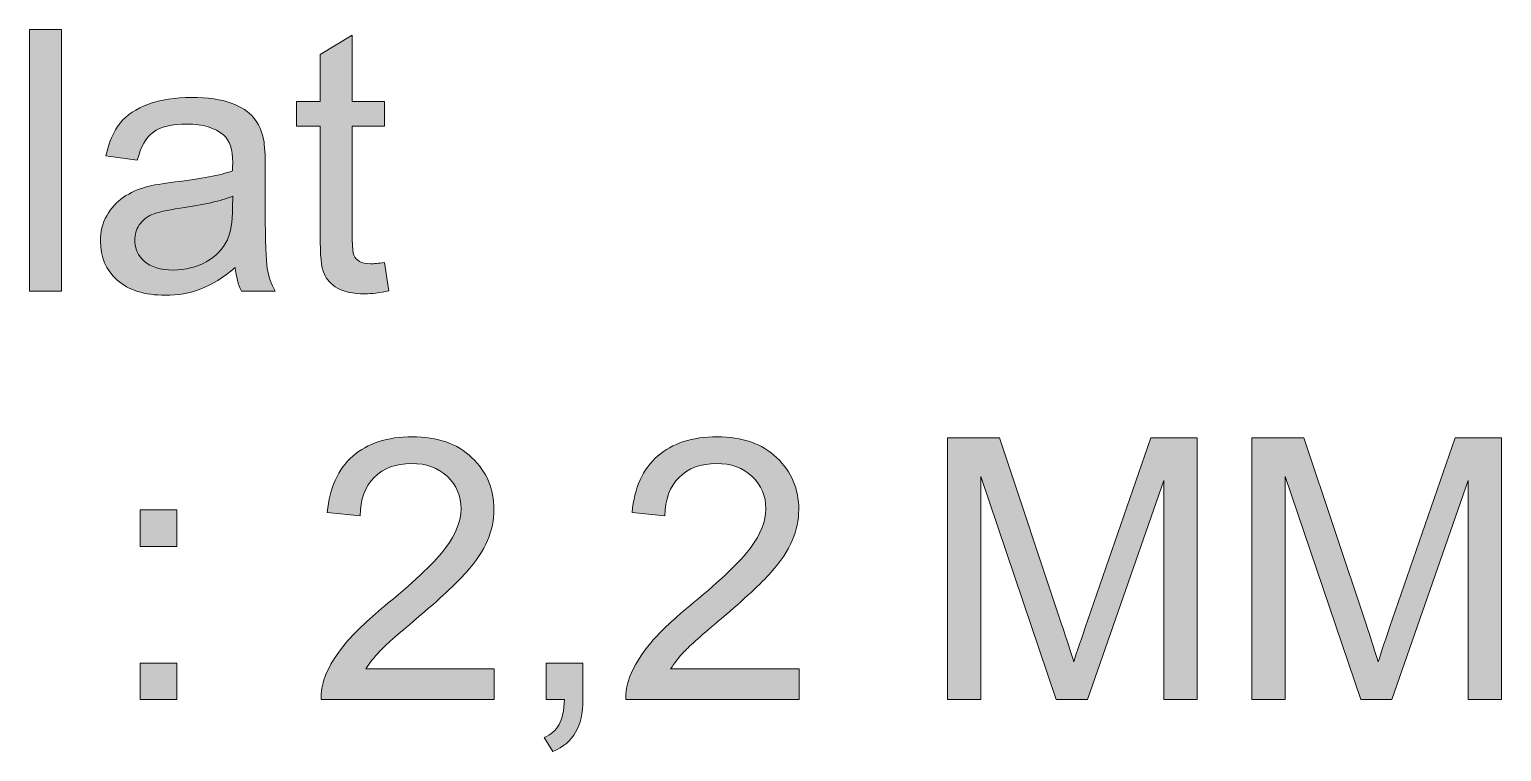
# Model space of a CAD drawing. Header units: centimetres. Extents: x -56 to 56, y -79 to 79.
# Drawn here: x 45.85 to 56.09, y 7 to 12.02 of the extents above; entities that cross this region are included whole.
import ezdxf

# ---------------------------------------------------------------- set-up
doc = ezdxf.new("R2010")
doc.units = ezdxf.units.CM
doc.header["$MEASUREMENT"] = 0
doc.layers.add('Layer 1', color=7, linetype='Continuous')

msp = doc.modelspace()

# ---------------------------------------------------------------- hatches: boundary and pattern name
at = {"layer": 'Layer 1'}
h = msp.add_hatch(color=250, dxfattribs=at)
edge = h.paths.add_edge_path(flags=0)
edge.add_spline(control_points=[(45.85443, 10.20026), (45.85443, 10.20026), (45.85443, 12.0189), (45.85443, 12.0189), (45.85443, 12.0189), (46.07795, 12.0189), (46.07795, 12.0189), (46.07795, 12.0189), (46.07795, 10.20026), (46.07795, 10.20026), (46.07795, 10.20026), (45.85443, 10.20026), (45.85443, 10.20026)], knot_values=[0, 0, 0, 0, 0.25, 0.25, 0.25, 0.5, 0.5, 0.5, 0.75, 0.75, 0.75, 1, 1, 1, 1], degree=3, periodic=1)
h = msp.add_hatch(color=250, dxfattribs=at)
edge = h.paths.add_edge_path(flags=0)
edge.add_spline(control_points=[(48.32161, 10.39965), (48.32161, 10.39965), (48.35209, 10.20238), (48.35209, 10.20238), (48.28944, 10.18925), (48.23313, 10.18248), (48.18403, 10.18248), (48.10317, 10.18248), (48.04052, 10.19518), (47.99564, 10.221), (47.95119, 10.24683), (47.91987, 10.28027), (47.90166, 10.32218), (47.88346, 10.36409), (47.87457, 10.45214), (47.87457, 10.58634), (47.87457, 10.58634), (47.87457, 11.3458), (47.87457, 11.3458), (47.87457, 11.3458), (47.70947, 11.3458), (47.70947, 11.3458), (47.70947, 11.3458), (47.70947, 11.51852), (47.70947, 11.51852), (47.70947, 11.51852), (47.87457, 11.51852), (47.87457, 11.51852), (47.87457, 11.51852), (47.87457, 11.84449), (47.87457, 11.84449), (47.87457, 11.84449), (48.09809, 11.97868), (48.09809, 11.97868), (48.09809, 11.97868), (48.09809, 11.51852), (48.09809, 11.51852), (48.09809, 11.51852), (48.32161, 11.51852), (48.32161, 11.51852), (48.32161, 11.51852), (48.32161, 11.3458), (48.32161, 11.3458), (48.32161, 11.3458), (48.09809, 11.3458), (48.09809, 11.3458), (48.09809, 11.3458), (48.09809, 10.57364), (48.09809, 10.57364), (48.09809, 10.50972), (48.1019, 10.46865), (48.10994, 10.45045), (48.11756, 10.43225), (48.13026, 10.41785), (48.14804, 10.40685), (48.16582, 10.39626), (48.19122, 10.39076), (48.22424, 10.39076), (48.2488, 10.39076), (48.28139, 10.39372), (48.32161, 10.39965)], knot_values=[0, 0, 0, 0, 0.05, 0.05, 0.05, 0.1, 0.1, 0.1, 0.15, 0.15, 0.15, 0.2, 0.2, 0.2, 0.25, 0.25, 0.25, 0.3, 0.3, 0.3, 0.35, 0.35, 0.35, 0.4, 0.4, 0.4, 0.45, 0.45, 0.45, 0.5, 0.5, 0.5, 0.55, 0.55, 0.55, 0.6, 0.6, 0.6, 0.65, 0.65, 0.65, 0.7, 0.7, 0.7, 0.75, 0.75, 0.75, 0.8, 0.8, 0.8, 0.85, 0.85, 0.85, 0.9, 0.9, 0.9, 0.95, 0.95, 0.95, 1, 1, 1, 1], degree=3, periodic=1)
h = msp.add_hatch(color=250, dxfattribs=at)
edge = h.paths.add_edge_path(flags=0)
edge.add_spline(control_points=[(47.28487, 10.36536), (47.2019, 10.29466), (47.12189, 10.24513), (47.04526, 10.21592), (46.96864, 10.18671), (46.88651, 10.17232), (46.79846, 10.17232), (46.65368, 10.17232), (46.54234, 10.20746), (46.46445, 10.27815), (46.38656, 10.34843), (46.34761, 10.4386), (46.34761, 10.54824), (46.34761, 10.61259), (46.36243, 10.67143), (46.39164, 10.72477), (46.42127, 10.77811), (46.45979, 10.82044), (46.50721, 10.85262), (46.55504, 10.88479), (46.60838, 10.90934), (46.66807, 10.92585), (46.7121, 10.93728), (46.77856, 10.94829), (46.86704, 10.9593), (47.04738, 10.98046), (47.18073, 11.00629), (47.26582, 11.03592), (47.26667, 11.0664), (47.26709, 11.08587), (47.26709, 11.09392), (47.26709, 11.18451), (47.24592, 11.24843), (47.20359, 11.28569), (47.14644, 11.33606), (47.06135, 11.36104), (46.94874, 11.36104), (46.84333, 11.36104), (46.76544, 11.34241), (46.71549, 11.30558), (46.66511, 11.26875), (46.62828, 11.20356), (46.60415, 11.10958), (46.60415, 11.10958), (46.38571, 11.14006), (46.38571, 11.14006), (46.40561, 11.23362), (46.4382, 11.30939), (46.48392, 11.36697), (46.52964, 11.42454), (46.59568, 11.46857), (46.68204, 11.49989), (46.76798, 11.5308), (46.86831, 11.54646), (46.98176, 11.54646), (47.09437, 11.54646), (47.18623, 11.53334), (47.25693, 11.50667), (47.3272, 11.48), (47.37927, 11.44698), (47.41229, 11.40676), (47.44531, 11.36654), (47.4686, 11.31574), (47.48214, 11.25436), (47.48934, 11.21626), (47.49315, 11.14768), (47.49315, 11.04904), (47.49315, 11.04904), (47.49315, 10.75271), (47.49315, 10.75271), (47.49315, 10.5457), (47.49781, 10.41489), (47.50712, 10.35943), (47.51601, 10.30398), (47.53464, 10.25106), (47.56173, 10.20026), (47.56173, 10.20026), (47.32805, 10.20026), (47.32805, 10.20026), (47.30561, 10.24725), (47.29122, 10.30228), (47.28487, 10.36536)], knot_values=[0, 0, 0, 0, 0.03703704, 0.03703704, 0.03703704, 0.07407407, 0.07407407, 0.07407407, 0.11111111, 0.11111111, 0.11111111, 0.14814815, 0.14814815, 0.14814815, 0.18518519, 0.18518519, 0.18518519, 0.22222222, 0.22222222, 0.22222222, 0.25925926, 0.25925926, 0.25925926, 0.2962963, 0.2962963, 0.2962963, 0.33333333, 0.33333333, 0.33333333, 0.37037037, 0.37037037, 0.37037037, 0.40740741, 0.40740741, 0.40740741, 0.44444444, 0.44444444, 0.44444444, 0.48148148, 0.48148148, 0.48148148, 0.51851852, 0.51851852, 0.51851852, 0.55555556, 0.55555556, 0.55555556, 0.59259259, 0.59259259, 0.59259259, 0.62962963, 0.62962963, 0.62962963, 0.66666667, 0.66666667, 0.66666667, 0.7037037, 0.7037037, 0.7037037, 0.74074074, 0.74074074, 0.74074074, 0.77777778, 0.77777778, 0.77777778, 0.81481481, 0.81481481, 0.81481481, 0.85185185, 0.85185185, 0.85185185, 0.88888889, 0.88888889, 0.88888889, 0.92592593, 0.92592593, 0.92592593, 0.96296296, 0.96296296, 0.96296296, 1, 1, 1, 1], degree=3, periodic=1)
h = msp.add_hatch(color=250, dxfattribs=at)
edge = h.paths.add_edge_path(flags=0)
edge.add_spline(control_points=[(47.26709, 10.86066), (47.18581, 10.82764), (47.06389, 10.7997), (46.90133, 10.77684), (46.80904, 10.76372), (46.74385, 10.7489), (46.70575, 10.73239), (46.66765, 10.71588), (46.63844, 10.69175), (46.6177, 10.66042), (46.59695, 10.62867), (46.58637, 10.59354), (46.58637, 10.55459), (46.58637, 10.49575), (46.60881, 10.44622), (46.6541, 10.40685), (46.6994, 10.36748), (46.76544, 10.34758), (46.85222, 10.34758), (46.93816, 10.34758), (47.01478, 10.36621), (47.08209, 10.40388), (47.14898, 10.44114), (47.19851, 10.49236), (47.22984, 10.55713), (47.25397, 10.60751), (47.26582, 10.68159), (47.26582, 10.77938), (47.26582, 10.77938), (47.26709, 10.86066), (47.26709, 10.86066)], knot_values=[0, 0, 0, 0, 0.1, 0.1, 0.1, 0.2, 0.2, 0.2, 0.3, 0.3, 0.3, 0.4, 0.4, 0.4, 0.5, 0.5, 0.5, 0.6, 0.6, 0.6, 0.7, 0.7, 0.7, 0.8, 0.8, 0.8, 0.9, 0.9, 0.9, 1, 1, 1, 1], degree=3, periodic=1)
h = msp.add_hatch(color=250, dxfattribs=at)
edge = h.paths.add_edge_path(flags=0)
edge.add_spline(control_points=[(49.08531, 7.57601), (49.08531, 7.57601), (49.08531, 7.36265), (49.08531, 7.36265), (49.08531, 7.36265), (47.88135, 7.36265), (47.88135, 7.36265), (47.87966, 7.41641), (47.88855, 7.46806), (47.9076, 7.51801), (47.9385, 7.59972), (47.98803, 7.68057), (48.05619, 7.75974), (48.12434, 7.8389), (48.22171, 7.93034), (48.34829, 8.03406), (48.54514, 8.19619), (48.67891, 8.32446), (48.74876, 8.41929), (48.81903, 8.51412), (48.85417, 8.60386), (48.85417, 8.68853), (48.85417, 8.77701), (48.82242, 8.85151), (48.75892, 8.91247), (48.69542, 8.97301), (48.61245, 9.00349), (48.51042, 9.00349), (48.40247, 9.00349), (48.31611, 8.97132), (48.25134, 8.90697), (48.18657, 8.84305), (48.15398, 8.75415), (48.15313, 8.64027), (48.15313, 8.64027), (47.92453, 8.66313), (47.92453, 8.66313), (47.94019, 8.83416), (47.99946, 8.96454), (48.10191, 9.05429), (48.20478, 9.14404), (48.34236, 9.18891), (48.5155, 9.18891), (48.68992, 9.18891), (48.82835, 9.14065), (48.92995, 9.04371), (49.03197, 8.94676), (49.08277, 8.82654), (49.08277, 8.68345), (49.08277, 8.61064), (49.06795, 8.53909), (49.0379, 8.46882), (49.00826, 8.39812), (48.95873, 8.32404), (48.88973, 8.24615), (48.8203, 8.16868), (48.70558, 8.06157), (48.54556, 7.92611), (48.41136, 7.8135), (48.325, 7.7373), (48.2869, 7.69708), (48.2488, 7.65687), (48.21748, 7.61665), (48.1925, 7.57601), (48.1925, 7.57601), (49.08531, 7.57601), (49.08531, 7.57601)], knot_values=[0, 0, 0, 0, 0.04545455, 0.04545455, 0.04545455, 0.09090909, 0.09090909, 0.09090909, 0.13636364, 0.13636364, 0.13636364, 0.18181818, 0.18181818, 0.18181818, 0.22727273, 0.22727273, 0.22727273, 0.27272727, 0.27272727, 0.27272727, 0.31818182, 0.31818182, 0.31818182, 0.36363636, 0.36363636, 0.36363636, 0.40909091, 0.40909091, 0.40909091, 0.45454545, 0.45454545, 0.45454545, 0.5, 0.5, 0.5, 0.54545455, 0.54545455, 0.54545455, 0.59090909, 0.59090909, 0.59090909, 0.63636364, 0.63636364, 0.63636364, 0.68181818, 0.68181818, 0.68181818, 0.72727273, 0.72727273, 0.72727273, 0.77272727, 0.77272727, 0.77272727, 0.81818182, 0.81818182, 0.81818182, 0.86363636, 0.86363636, 0.86363636, 0.90909091, 0.90909091, 0.90909091, 0.95454545, 0.95454545, 0.95454545, 1, 1, 1, 1], degree=3, periodic=1)
h = msp.add_hatch(color=250, dxfattribs=at)
edge = h.paths.add_edge_path(flags=0)
edge.add_spline(control_points=[(51.20367, 7.57601), (51.20367, 7.57601), (51.20367, 7.36265), (51.20367, 7.36265), (51.20367, 7.36265), (49.99971, 7.36265), (49.99971, 7.36265), (49.99801, 7.41641), (50.00691, 7.46806), (50.02595, 7.51801), (50.05686, 7.59972), (50.10639, 7.68057), (50.17454, 7.75974), (50.2427, 7.8389), (50.34006, 7.93034), (50.46665, 8.03406), (50.6635, 8.19619), (50.79726, 8.32446), (50.86712, 8.41929), (50.93739, 8.51412), (50.97253, 8.60386), (50.97253, 8.68853), (50.97253, 8.77701), (50.94078, 8.85151), (50.87728, 8.91247), (50.81378, 8.97301), (50.73081, 9.00349), (50.62878, 9.00349), (50.52083, 9.00349), (50.43447, 8.97132), (50.3697, 8.90697), (50.30493, 8.84305), (50.27234, 8.75415), (50.27149, 8.64027), (50.27149, 8.64027), (50.04289, 8.66313), (50.04289, 8.66313), (50.05854, 8.83416), (50.11782, 8.96454), (50.22027, 9.05429), (50.32314, 9.14404), (50.46072, 9.18891), (50.63386, 9.18891), (50.80827, 9.18891), (50.9467, 9.14065), (51.04831, 9.04371), (51.15032, 8.94676), (51.20113, 8.82654), (51.20113, 8.68345), (51.20113, 8.61064), (51.18631, 8.53909), (51.15626, 8.46882), (51.12662, 8.39812), (51.07709, 8.32404), (51.00808, 8.24615), (50.93866, 8.16868), (50.82394, 8.06157), (50.66392, 7.92611), (50.52971, 7.8135), (50.44336, 7.7373), (50.40526, 7.69708), (50.36716, 7.65687), (50.33584, 7.61665), (50.31086, 7.57601), (50.31086, 7.57601), (51.20367, 7.57601), (51.20367, 7.57601)], knot_values=[0, 0, 0, 0, 0.04545455, 0.04545455, 0.04545455, 0.09090909, 0.09090909, 0.09090909, 0.13636364, 0.13636364, 0.13636364, 0.18181818, 0.18181818, 0.18181818, 0.22727273, 0.22727273, 0.22727273, 0.27272727, 0.27272727, 0.27272727, 0.31818182, 0.31818182, 0.31818182, 0.36363636, 0.36363636, 0.36363636, 0.40909091, 0.40909091, 0.40909091, 0.45454545, 0.45454545, 0.45454545, 0.5, 0.5, 0.5, 0.54545455, 0.54545455, 0.54545455, 0.59090909, 0.59090909, 0.59090909, 0.63636364, 0.63636364, 0.63636364, 0.68181818, 0.68181818, 0.68181818, 0.72727273, 0.72727273, 0.72727273, 0.77272727, 0.77272727, 0.77272727, 0.81818182, 0.81818182, 0.81818182, 0.86363636, 0.86363636, 0.86363636, 0.90909091, 0.90909091, 0.90909091, 0.95454545, 0.95454545, 0.95454545, 1, 1, 1, 1], degree=3, periodic=1)
h = msp.add_hatch(color=250, dxfattribs=at)
edge = h.paths.add_edge_path(flags=0)
edge.add_spline(control_points=[(52.23491, 7.36265), (52.23491, 7.36265), (52.23491, 9.18129), (52.23491, 9.18129), (52.23491, 9.18129), (52.59559, 9.18129), (52.59559, 9.18129), (52.59559, 9.18129), (53.0257, 7.89393), (53.0257, 7.89393), (53.06548, 7.77413), (53.09427, 7.68438), (53.11248, 7.62469), (53.13322, 7.69073), (53.16581, 7.7881), (53.20985, 7.91637), (53.20985, 7.91637), (53.64757, 9.18129), (53.64757, 9.18129), (53.64757, 9.18129), (53.96973, 9.18129), (53.96973, 9.18129), (53.96973, 9.18129), (53.96973, 7.36265), (53.96973, 7.36265), (53.96973, 7.36265), (53.73859, 7.36265), (53.73859, 7.36265), (53.73859, 7.36265), (53.73859, 8.88411), (53.73859, 8.88411), (53.73859, 8.88411), (53.20773, 7.36265), (53.20773, 7.36265), (53.20773, 7.36265), (52.99098, 7.36265), (52.99098, 7.36265), (52.99098, 7.36265), (52.46604, 8.91205), (52.46604, 8.91205), (52.46604, 8.91205), (52.46604, 7.36265), (52.46604, 7.36265), (52.46604, 7.36265), (52.23491, 7.36265), (52.23491, 7.36265)], knot_values=[0, 0, 0, 0, 0.06666667, 0.06666667, 0.06666667, 0.13333333, 0.13333333, 0.13333333, 0.2, 0.2, 0.2, 0.26666667, 0.26666667, 0.26666667, 0.33333333, 0.33333333, 0.33333333, 0.4, 0.4, 0.4, 0.46666667, 0.46666667, 0.46666667, 0.53333333, 0.53333333, 0.53333333, 0.6, 0.6, 0.6, 0.66666667, 0.66666667, 0.66666667, 0.73333333, 0.73333333, 0.73333333, 0.8, 0.8, 0.8, 0.86666667, 0.86666667, 0.86666667, 0.93333333, 0.93333333, 0.93333333, 1, 1, 1, 1], degree=3, periodic=1)
h = msp.add_hatch(color=250, dxfattribs=at)
edge = h.paths.add_edge_path(flags=0)
edge.add_spline(control_points=[(54.35073, 7.36265), (54.35073, 7.36265), (54.35073, 9.18129), (54.35073, 9.18129), (54.35073, 9.18129), (54.71141, 9.18129), (54.71141, 9.18129), (54.71141, 9.18129), (55.14152, 7.89393), (55.14152, 7.89393), (55.1813, 7.77413), (55.21009, 7.68438), (55.2283, 7.62469), (55.24904, 7.69073), (55.28163, 7.7881), (55.32567, 7.91637), (55.32567, 7.91637), (55.76339, 9.18129), (55.76339, 9.18129), (55.76339, 9.18129), (56.08554, 9.18129), (56.08554, 9.18129), (56.08554, 9.18129), (56.08554, 7.36265), (56.08554, 7.36265), (56.08554, 7.36265), (55.85441, 7.36265), (55.85441, 7.36265), (55.85441, 7.36265), (55.85441, 8.88411), (55.85441, 8.88411), (55.85441, 8.88411), (55.32354, 7.36265), (55.32354, 7.36265), (55.32354, 7.36265), (55.1068, 7.36265), (55.1068, 7.36265), (55.1068, 7.36265), (54.58187, 8.91205), (54.58187, 8.91205), (54.58187, 8.91205), (54.58187, 7.36265), (54.58187, 7.36265), (54.58187, 7.36265), (54.35073, 7.36265), (54.35073, 7.36265)], knot_values=[0, 0, 0, 0, 0.06666667, 0.06666667, 0.06666667, 0.13333333, 0.13333333, 0.13333333, 0.2, 0.2, 0.2, 0.26666667, 0.26666667, 0.26666667, 0.33333333, 0.33333333, 0.33333333, 0.4, 0.4, 0.4, 0.46666667, 0.46666667, 0.46666667, 0.53333333, 0.53333333, 0.53333333, 0.6, 0.6, 0.6, 0.66666667, 0.66666667, 0.66666667, 0.73333333, 0.73333333, 0.73333333, 0.8, 0.8, 0.8, 0.86666667, 0.86666667, 0.86666667, 0.93333333, 0.93333333, 0.93333333, 1, 1, 1, 1], degree=3, periodic=1)
h = msp.add_hatch(color=250, dxfattribs=at)
edge = h.paths.add_edge_path(flags=0)
edge.add_spline(control_points=[(46.62489, 8.42691), (46.62489, 8.42691), (46.62489, 8.68091), (46.62489, 8.68091), (46.62489, 8.68091), (46.87889, 8.68091), (46.87889, 8.68091), (46.87889, 8.68091), (46.87889, 8.42691), (46.87889, 8.42691), (46.87889, 8.42691), (46.62489, 8.42691), (46.62489, 8.42691)], knot_values=[0, 0, 0, 0, 0.25, 0.25, 0.25, 0.5, 0.5, 0.5, 0.75, 0.75, 0.75, 1, 1, 1, 1], degree=3, periodic=1)
h = msp.add_hatch(color=250, dxfattribs=at)
edge = h.paths.add_edge_path(flags=0)
edge.add_spline(control_points=[(46.62489, 7.36265), (46.62489, 7.36265), (46.62489, 7.61665), (46.62489, 7.61665), (46.62489, 7.61665), (46.87889, 7.61665), (46.87889, 7.61665), (46.87889, 7.61665), (46.87889, 7.36265), (46.87889, 7.36265), (46.87889, 7.36265), (46.62489, 7.36265), (46.62489, 7.36265)], knot_values=[0, 0, 0, 0, 0.25, 0.25, 0.25, 0.5, 0.5, 0.5, 0.75, 0.75, 0.75, 1, 1, 1, 1], degree=3, periodic=1)
h = msp.add_hatch(color=250, dxfattribs=at)
edge = h.paths.add_edge_path(flags=0)
edge.add_spline(control_points=[(49.44641, 7.36265), (49.44641, 7.36265), (49.44641, 7.61665), (49.44641, 7.61665), (49.44641, 7.61665), (49.70041, 7.61665), (49.70041, 7.61665), (49.70041, 7.61665), (49.70041, 7.36265), (49.70041, 7.36265), (49.70041, 7.26909), (49.6839, 7.19332), (49.65046, 7.13574), (49.61744, 7.07817), (49.56452, 7.0333), (49.49213, 7.00197), (49.49213, 7.00197), (49.43117, 7.09849), (49.43117, 7.09849), (49.47858, 7.11923), (49.5133, 7.14971), (49.5353, 7.18951), (49.55775, 7.22972), (49.57045, 7.2873), (49.57299, 7.36265), (49.57299, 7.36265), (49.44641, 7.36265), (49.44641, 7.36265)], knot_values=[0, 0, 0, 0, 0.11111111, 0.11111111, 0.11111111, 0.22222222, 0.22222222, 0.22222222, 0.33333333, 0.33333333, 0.33333333, 0.44444444, 0.44444444, 0.44444444, 0.55555556, 0.55555556, 0.55555556, 0.66666667, 0.66666667, 0.66666667, 0.77777778, 0.77777778, 0.77777778, 0.88888889, 0.88888889, 0.88888889, 1, 1, 1, 1], degree=3, periodic=1)

# ---------------------------------------------------------------- linework, layer by layer
at = {"layer": 'Layer 1', "color": 250, "lineweight": 9}
for points, knots in [([(45.85443, 10.20026), (45.85443, 10.20026), (45.85443, 12.0189), (45.85443, 12.0189), (45.85443, 12.0189), (46.07795, 12.0189), (46.07795, 12.0189), (46.07795, 12.0189), (46.07795, 10.20026), (46.07795, 10.20026), (46.07795, 10.20026), (45.85443, 10.20026), (45.85443, 10.20026)], [0, 0, 0, 0, 0.25, 0.25, 0.25, 0.5, 0.5, 0.5, 0.75, 0.75, 0.75, 1, 1, 1, 1]), ([(48.32161, 10.39965), (48.32161, 10.39965), (48.35209, 10.20238), (48.35209, 10.20238), (48.28944, 10.18925), (48.23313, 10.18248), (48.18403, 10.18248), (48.10317, 10.18248), (48.04052, 10.19518), (47.99564, 10.221), (47.95119, 10.24683), (47.91987, 10.28027), (47.90166, 10.32218), (47.88346, 10.36409), (47.87457, 10.45214), (47.87457, 10.58634), (47.87457, 10.58634), (47.87457, 11.3458), (47.87457, 11.3458), (47.87457, 11.3458), (47.70947, 11.3458), (47.70947, 11.3458), (47.70947, 11.3458), (47.70947, 11.51852), (47.70947, 11.51852), (47.70947, 11.51852), (47.87457, 11.51852), (47.87457, 11.51852), (47.87457, 11.51852), (47.87457, 11.84449), (47.87457, 11.84449), (47.87457, 11.84449), (48.09809, 11.97868), (48.09809, 11.97868), (48.09809, 11.97868), (48.09809, 11.51852), (48.09809, 11.51852), (48.09809, 11.51852), (48.32161, 11.51852), (48.32161, 11.51852), (48.32161, 11.51852), (48.32161, 11.3458), (48.32161, 11.3458), (48.32161, 11.3458), (48.09809, 11.3458), (48.09809, 11.3458), (48.09809, 11.3458), (48.09809, 10.57364), (48.09809, 10.57364), (48.09809, 10.50972), (48.1019, 10.46865), (48.10994, 10.45045), (48.11756, 10.43225), (48.13026, 10.41785), (48.14804, 10.40685), (48.16582, 10.39626), (48.19122, 10.39076), (48.22424, 10.39076), (48.2488, 10.39076), (48.28139, 10.39372), (48.32161, 10.39965)], [0, 0, 0, 0, 0.05, 0.05, 0.05, 0.1, 0.1, 0.1, 0.15, 0.15, 0.15, 0.2, 0.2, 0.2, 0.25, 0.25, 0.25, 0.3, 0.3, 0.3, 0.35, 0.35, 0.35, 0.4, 0.4, 0.4, 0.45, 0.45, 0.45, 0.5, 0.5, 0.5, 0.55, 0.55, 0.55, 0.6, 0.6, 0.6, 0.65, 0.65, 0.65, 0.7, 0.7, 0.7, 0.75, 0.75, 0.75, 0.8, 0.8, 0.8, 0.85, 0.85, 0.85, 0.9, 0.9, 0.9, 0.95, 0.95, 0.95, 1, 1, 1, 1]), ([(47.28487, 10.36536), (47.2019, 10.29466), (47.12189, 10.24513), (47.04526, 10.21592), (46.96864, 10.18671), (46.88651, 10.17232), (46.79846, 10.17232), (46.65368, 10.17232), (46.54234, 10.20746), (46.46445, 10.27815), (46.38656, 10.34843), (46.34761, 10.4386), (46.34761, 10.54824), (46.34761, 10.61259), (46.36243, 10.67143), (46.39164, 10.72477), (46.42127, 10.77811), (46.45979, 10.82044), (46.50721, 10.85262), (46.55504, 10.88479), (46.60838, 10.90934), (46.66807, 10.92585), (46.7121, 10.93728), (46.77856, 10.94829), (46.86704, 10.9593), (47.04738, 10.98046), (47.18073, 11.00629), (47.26582, 11.03592), (47.26667, 11.0664), (47.26709, 11.08587), (47.26709, 11.09392), (47.26709, 11.18451), (47.24592, 11.24843), (47.20359, 11.28569), (47.14644, 11.33606), (47.06135, 11.36104), (46.94874, 11.36104), (46.84333, 11.36104), (46.76544, 11.34241), (46.71549, 11.30558), (46.66511, 11.26875), (46.62828, 11.20356), (46.60415, 11.10958), (46.60415, 11.10958), (46.38571, 11.14006), (46.38571, 11.14006), (46.40561, 11.23362), (46.4382, 11.30939), (46.48392, 11.36697), (46.52964, 11.42454), (46.59568, 11.46857), (46.68204, 11.49989), (46.76798, 11.5308), (46.86831, 11.54646), (46.98176, 11.54646), (47.09437, 11.54646), (47.18623, 11.53334), (47.25693, 11.50667), (47.3272, 11.48), (47.37927, 11.44698), (47.41229, 11.40676), (47.44531, 11.36654), (47.4686, 11.31574), (47.48214, 11.25436), (47.48934, 11.21626), (47.49315, 11.14768), (47.49315, 11.04904), (47.49315, 11.04904), (47.49315, 10.75271), (47.49315, 10.75271), (47.49315, 10.5457), (47.49781, 10.41489), (47.50712, 10.35943), (47.51601, 10.30398), (47.53464, 10.25106), (47.56173, 10.20026), (47.56173, 10.20026), (47.32805, 10.20026), (47.32805, 10.20026), (47.30561, 10.24725), (47.29122, 10.30228), (47.28487, 10.36536)], [0, 0, 0, 0, 0.03703704, 0.03703704, 0.03703704, 0.07407407, 0.07407407, 0.07407407, 0.11111111, 0.11111111, 0.11111111, 0.14814815, 0.14814815, 0.14814815, 0.18518519, 0.18518519, 0.18518519, 0.22222222, 0.22222222, 0.22222222, 0.25925926, 0.25925926, 0.25925926, 0.2962963, 0.2962963, 0.2962963, 0.33333333, 0.33333333, 0.33333333, 0.37037037, 0.37037037, 0.37037037, 0.40740741, 0.40740741, 0.40740741, 0.44444444, 0.44444444, 0.44444444, 0.48148148, 0.48148148, 0.48148148, 0.51851852, 0.51851852, 0.51851852, 0.55555556, 0.55555556, 0.55555556, 0.59259259, 0.59259259, 0.59259259, 0.62962963, 0.62962963, 0.62962963, 0.66666667, 0.66666667, 0.66666667, 0.7037037, 0.7037037, 0.7037037, 0.74074074, 0.74074074, 0.74074074, 0.77777778, 0.77777778, 0.77777778, 0.81481481, 0.81481481, 0.81481481, 0.85185185, 0.85185185, 0.85185185, 0.88888889, 0.88888889, 0.88888889, 0.92592593, 0.92592593, 0.92592593, 0.96296296, 0.96296296, 0.96296296, 1, 1, 1, 1]), ([(47.26709, 10.86066), (47.18581, 10.82764), (47.06389, 10.7997), (46.90133, 10.77684), (46.80904, 10.76372), (46.74385, 10.7489), (46.70575, 10.73239), (46.66765, 10.71588), (46.63844, 10.69175), (46.6177, 10.66042), (46.59695, 10.62867), (46.58637, 10.59354), (46.58637, 10.55459), (46.58637, 10.49575), (46.60881, 10.44622), (46.6541, 10.40685), (46.6994, 10.36748), (46.76544, 10.34758), (46.85222, 10.34758), (46.93816, 10.34758), (47.01478, 10.36621), (47.08209, 10.40388), (47.14898, 10.44114), (47.19851, 10.49236), (47.22984, 10.55713), (47.25397, 10.60751), (47.26582, 10.68159), (47.26582, 10.77938), (47.26582, 10.77938), (47.26709, 10.86066), (47.26709, 10.86066)], [0, 0, 0, 0, 0.1, 0.1, 0.1, 0.2, 0.2, 0.2, 0.3, 0.3, 0.3, 0.4, 0.4, 0.4, 0.5, 0.5, 0.5, 0.6, 0.6, 0.6, 0.7, 0.7, 0.7, 0.8, 0.8, 0.8, 0.9, 0.9, 0.9, 1, 1, 1, 1]), ([(49.08531, 7.57601), (49.08531, 7.57601), (49.08531, 7.36265), (49.08531, 7.36265), (49.08531, 7.36265), (47.88135, 7.36265), (47.88135, 7.36265), (47.87966, 7.41641), (47.88855, 7.46806), (47.9076, 7.51801), (47.9385, 7.59972), (47.98803, 7.68057), (48.05619, 7.75974), (48.12434, 7.8389), (48.22171, 7.93034), (48.34829, 8.03406), (48.54514, 8.19619), (48.67891, 8.32446), (48.74876, 8.41929), (48.81903, 8.51412), (48.85417, 8.60386), (48.85417, 8.68853), (48.85417, 8.77701), (48.82242, 8.85151), (48.75892, 8.91247), (48.69542, 8.97301), (48.61245, 9.00349), (48.51042, 9.00349), (48.40247, 9.00349), (48.31611, 8.97132), (48.25134, 8.90697), (48.18657, 8.84305), (48.15398, 8.75415), (48.15313, 8.64027), (48.15313, 8.64027), (47.92453, 8.66313), (47.92453, 8.66313), (47.94019, 8.83416), (47.99946, 8.96454), (48.10191, 9.05429), (48.20478, 9.14404), (48.34236, 9.18891), (48.5155, 9.18891), (48.68992, 9.18891), (48.82835, 9.14065), (48.92995, 9.04371), (49.03197, 8.94676), (49.08277, 8.82654), (49.08277, 8.68345), (49.08277, 8.61064), (49.06795, 8.53909), (49.0379, 8.46882), (49.00826, 8.39812), (48.95873, 8.32404), (48.88973, 8.24615), (48.8203, 8.16868), (48.70558, 8.06157), (48.54556, 7.92611), (48.41136, 7.8135), (48.325, 7.7373), (48.2869, 7.69708), (48.2488, 7.65687), (48.21748, 7.61665), (48.1925, 7.57601), (48.1925, 7.57601), (49.08531, 7.57601), (49.08531, 7.57601)], [0, 0, 0, 0, 0.04545455, 0.04545455, 0.04545455, 0.09090909, 0.09090909, 0.09090909, 0.13636364, 0.13636364, 0.13636364, 0.18181818, 0.18181818, 0.18181818, 0.22727273, 0.22727273, 0.22727273, 0.27272727, 0.27272727, 0.27272727, 0.31818182, 0.31818182, 0.31818182, 0.36363636, 0.36363636, 0.36363636, 0.40909091, 0.40909091, 0.40909091, 0.45454545, 0.45454545, 0.45454545, 0.5, 0.5, 0.5, 0.54545455, 0.54545455, 0.54545455, 0.59090909, 0.59090909, 0.59090909, 0.63636364, 0.63636364, 0.63636364, 0.68181818, 0.68181818, 0.68181818, 0.72727273, 0.72727273, 0.72727273, 0.77272727, 0.77272727, 0.77272727, 0.81818182, 0.81818182, 0.81818182, 0.86363636, 0.86363636, 0.86363636, 0.90909091, 0.90909091, 0.90909091, 0.95454545, 0.95454545, 0.95454545, 1, 1, 1, 1]), ([(51.20367, 7.57601), (51.20367, 7.57601), (51.20367, 7.36265), (51.20367, 7.36265), (51.20367, 7.36265), (49.99971, 7.36265), (49.99971, 7.36265), (49.99801, 7.41641), (50.00691, 7.46806), (50.02595, 7.51801), (50.05686, 7.59972), (50.10639, 7.68057), (50.17454, 7.75974), (50.2427, 7.8389), (50.34006, 7.93034), (50.46665, 8.03406), (50.6635, 8.19619), (50.79726, 8.32446), (50.86712, 8.41929), (50.93739, 8.51412), (50.97253, 8.60386), (50.97253, 8.68853), (50.97253, 8.77701), (50.94078, 8.85151), (50.87728, 8.91247), (50.81378, 8.97301), (50.73081, 9.00349), (50.62878, 9.00349), (50.52083, 9.00349), (50.43447, 8.97132), (50.3697, 8.90697), (50.30493, 8.84305), (50.27234, 8.75415), (50.27149, 8.64027), (50.27149, 8.64027), (50.04289, 8.66313), (50.04289, 8.66313), (50.05854, 8.83416), (50.11782, 8.96454), (50.22027, 9.05429), (50.32314, 9.14404), (50.46072, 9.18891), (50.63386, 9.18891), (50.80827, 9.18891), (50.9467, 9.14065), (51.04831, 9.04371), (51.15032, 8.94676), (51.20113, 8.82654), (51.20113, 8.68345), (51.20113, 8.61064), (51.18631, 8.53909), (51.15626, 8.46882), (51.12662, 8.39812), (51.07709, 8.32404), (51.00808, 8.24615), (50.93866, 8.16868), (50.82394, 8.06157), (50.66392, 7.92611), (50.52971, 7.8135), (50.44336, 7.7373), (50.40526, 7.69708), (50.36716, 7.65687), (50.33584, 7.61665), (50.31086, 7.57601), (50.31086, 7.57601), (51.20367, 7.57601), (51.20367, 7.57601)], [0, 0, 0, 0, 0.04545455, 0.04545455, 0.04545455, 0.09090909, 0.09090909, 0.09090909, 0.13636364, 0.13636364, 0.13636364, 0.18181818, 0.18181818, 0.18181818, 0.22727273, 0.22727273, 0.22727273, 0.27272727, 0.27272727, 0.27272727, 0.31818182, 0.31818182, 0.31818182, 0.36363636, 0.36363636, 0.36363636, 0.40909091, 0.40909091, 0.40909091, 0.45454545, 0.45454545, 0.45454545, 0.5, 0.5, 0.5, 0.54545455, 0.54545455, 0.54545455, 0.59090909, 0.59090909, 0.59090909, 0.63636364, 0.63636364, 0.63636364, 0.68181818, 0.68181818, 0.68181818, 0.72727273, 0.72727273, 0.72727273, 0.77272727, 0.77272727, 0.77272727, 0.81818182, 0.81818182, 0.81818182, 0.86363636, 0.86363636, 0.86363636, 0.90909091, 0.90909091, 0.90909091, 0.95454545, 0.95454545, 0.95454545, 1, 1, 1, 1]), ([(52.23491, 7.36265), (52.23491, 7.36265), (52.23491, 9.18129), (52.23491, 9.18129), (52.23491, 9.18129), (52.59559, 9.18129), (52.59559, 9.18129), (52.59559, 9.18129), (53.0257, 7.89393), (53.0257, 7.89393), (53.06548, 7.77413), (53.09427, 7.68438), (53.11248, 7.62469), (53.13322, 7.69073), (53.16581, 7.7881), (53.20985, 7.91637), (53.20985, 7.91637), (53.64757, 9.18129), (53.64757, 9.18129), (53.64757, 9.18129), (53.96973, 9.18129), (53.96973, 9.18129), (53.96973, 9.18129), (53.96973, 7.36265), (53.96973, 7.36265), (53.96973, 7.36265), (53.73859, 7.36265), (53.73859, 7.36265), (53.73859, 7.36265), (53.73859, 8.88411), (53.73859, 8.88411), (53.73859, 8.88411), (53.20773, 7.36265), (53.20773, 7.36265), (53.20773, 7.36265), (52.99098, 7.36265), (52.99098, 7.36265), (52.99098, 7.36265), (52.46604, 8.91205), (52.46604, 8.91205), (52.46604, 8.91205), (52.46604, 7.36265), (52.46604, 7.36265), (52.46604, 7.36265), (52.23491, 7.36265), (52.23491, 7.36265)], [0, 0, 0, 0, 0.06666667, 0.06666667, 0.06666667, 0.13333333, 0.13333333, 0.13333333, 0.2, 0.2, 0.2, 0.26666667, 0.26666667, 0.26666667, 0.33333333, 0.33333333, 0.33333333, 0.4, 0.4, 0.4, 0.46666667, 0.46666667, 0.46666667, 0.53333333, 0.53333333, 0.53333333, 0.6, 0.6, 0.6, 0.66666667, 0.66666667, 0.66666667, 0.73333333, 0.73333333, 0.73333333, 0.8, 0.8, 0.8, 0.86666667, 0.86666667, 0.86666667, 0.93333333, 0.93333333, 0.93333333, 1, 1, 1, 1]), ([(54.35073, 7.36265), (54.35073, 7.36265), (54.35073, 9.18129), (54.35073, 9.18129), (54.35073, 9.18129), (54.71141, 9.18129), (54.71141, 9.18129), (54.71141, 9.18129), (55.14152, 7.89393), (55.14152, 7.89393), (55.1813, 7.77413), (55.21009, 7.68438), (55.2283, 7.62469), (55.24904, 7.69073), (55.28163, 7.7881), (55.32567, 7.91637), (55.32567, 7.91637), (55.76339, 9.18129), (55.76339, 9.18129), (55.76339, 9.18129), (56.08554, 9.18129), (56.08554, 9.18129), (56.08554, 9.18129), (56.08554, 7.36265), (56.08554, 7.36265), (56.08554, 7.36265), (55.85441, 7.36265), (55.85441, 7.36265), (55.85441, 7.36265), (55.85441, 8.88411), (55.85441, 8.88411), (55.85441, 8.88411), (55.32354, 7.36265), (55.32354, 7.36265), (55.32354, 7.36265), (55.1068, 7.36265), (55.1068, 7.36265), (55.1068, 7.36265), (54.58187, 8.91205), (54.58187, 8.91205), (54.58187, 8.91205), (54.58187, 7.36265), (54.58187, 7.36265), (54.58187, 7.36265), (54.35073, 7.36265), (54.35073, 7.36265)], [0, 0, 0, 0, 0.06666667, 0.06666667, 0.06666667, 0.13333333, 0.13333333, 0.13333333, 0.2, 0.2, 0.2, 0.26666667, 0.26666667, 0.26666667, 0.33333333, 0.33333333, 0.33333333, 0.4, 0.4, 0.4, 0.46666667, 0.46666667, 0.46666667, 0.53333333, 0.53333333, 0.53333333, 0.6, 0.6, 0.6, 0.66666667, 0.66666667, 0.66666667, 0.73333333, 0.73333333, 0.73333333, 0.8, 0.8, 0.8, 0.86666667, 0.86666667, 0.86666667, 0.93333333, 0.93333333, 0.93333333, 1, 1, 1, 1]), ([(46.62489, 8.42691), (46.62489, 8.42691), (46.62489, 8.68091), (46.62489, 8.68091), (46.62489, 8.68091), (46.87889, 8.68091), (46.87889, 8.68091), (46.87889, 8.68091), (46.87889, 8.42691), (46.87889, 8.42691), (46.87889, 8.42691), (46.62489, 8.42691), (46.62489, 8.42691)], [0, 0, 0, 0, 0.25, 0.25, 0.25, 0.5, 0.5, 0.5, 0.75, 0.75, 0.75, 1, 1, 1, 1]), ([(46.62489, 7.36265), (46.62489, 7.36265), (46.62489, 7.61665), (46.62489, 7.61665), (46.62489, 7.61665), (46.87889, 7.61665), (46.87889, 7.61665), (46.87889, 7.61665), (46.87889, 7.36265), (46.87889, 7.36265), (46.87889, 7.36265), (46.62489, 7.36265), (46.62489, 7.36265)], [0, 0, 0, 0, 0.25, 0.25, 0.25, 0.5, 0.5, 0.5, 0.75, 0.75, 0.75, 1, 1, 1, 1]), ([(49.44641, 7.36265), (49.44641, 7.36265), (49.44641, 7.61665), (49.44641, 7.61665), (49.44641, 7.61665), (49.70041, 7.61665), (49.70041, 7.61665), (49.70041, 7.61665), (49.70041, 7.36265), (49.70041, 7.36265), (49.70041, 7.26909), (49.6839, 7.19332), (49.65046, 7.13574), (49.61744, 7.07817), (49.56452, 7.0333), (49.49213, 7.00197), (49.49213, 7.00197), (49.43117, 7.09849), (49.43117, 7.09849), (49.47858, 7.11923), (49.5133, 7.14971), (49.5353, 7.18951), (49.55775, 7.22972), (49.57045, 7.2873), (49.57299, 7.36265), (49.57299, 7.36265), (49.44641, 7.36265), (49.44641, 7.36265)], [0, 0, 0, 0, 0.11111111, 0.11111111, 0.11111111, 0.22222222, 0.22222222, 0.22222222, 0.33333333, 0.33333333, 0.33333333, 0.44444444, 0.44444444, 0.44444444, 0.55555556, 0.55555556, 0.55555556, 0.66666667, 0.66666667, 0.66666667, 0.77777778, 0.77777778, 0.77777778, 0.88888889, 0.88888889, 0.88888889, 1, 1, 1, 1])]:
    msp.add_open_spline(points, degree=3, knots=knots, dxfattribs=at)

doc.saveas('drawing.dxf')
